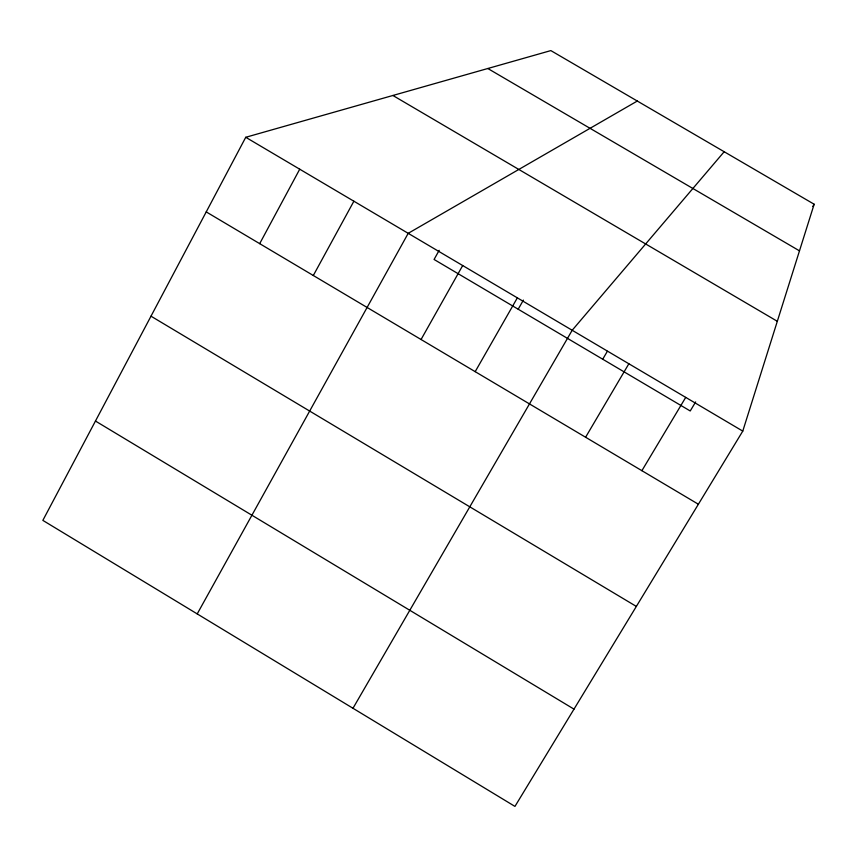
<?xml version="1.0" encoding="UTF-8"?>
<svg xmlns="http://www.w3.org/2000/svg" width="857" height="857" viewBox="0 0 857 857"><rect width="100%" height="100%" fill="white"/><g stroke="black" fill="none" stroke-linecap="round" stroke-linejoin="round"><path stroke-width="1.29" d="M742.773 431.114L814.15 204.234L550.847 50.595L245.745 137.291L42.85 520.381L514.95 806.405L742.773 431.114L245.745 137.291M259.692 243.656L299.725 169.204M313.308 275.504L353.877 201.213M197.217 613.901L408.2 233.329L637.297 101.04M439.18 250.33L434.07 259.467L690.228 410.974L695.648 401.933M421.055 339.511L462.684 265.541M475.185 371.659L517.349 297.85M518.185 309.216L523.402 300.111M352.977 708.278L572.187 330.266L724.176 151.732M602.717 359.212L607.367 351.274M585.599 437.241L628.856 363.775M641.893 470.686L685.718 397.391M812.79 206.494L814.15 204.234M487.815 68.506L799.485 250.855M392.902 95.481L777.32 321.3M206.237 211.904L698.38 504.237M151.003 316.19L636.344 606.424M95.459 421.044L573.997 709.135"/></g></svg>
